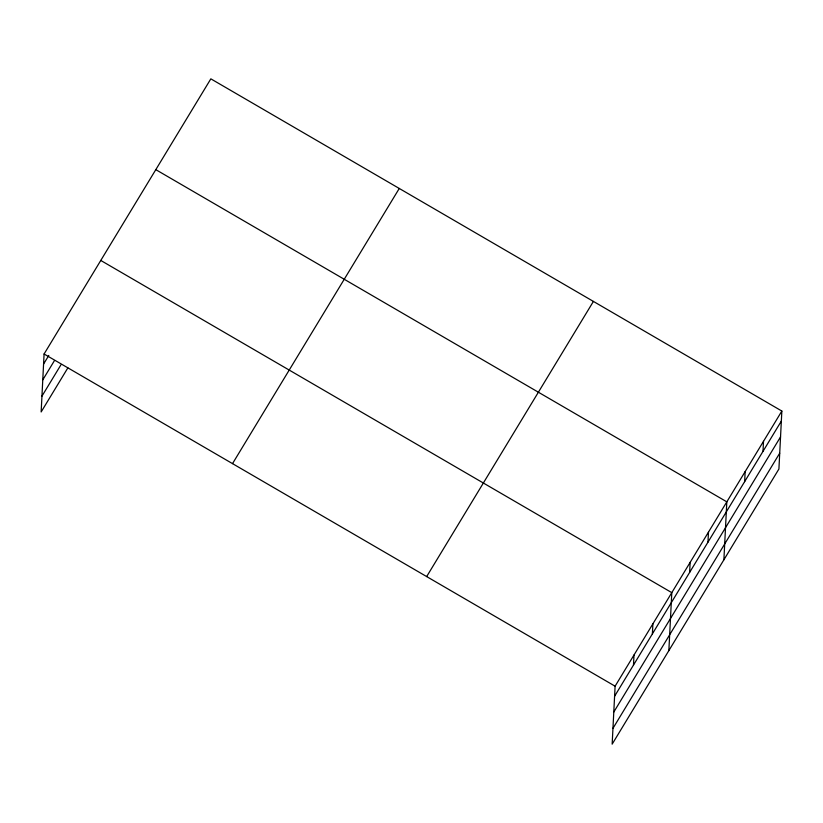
<?xml version="1.0" encoding="UTF-8"?>
<svg xmlns="http://www.w3.org/2000/svg" width="823" height="823" viewBox="0 0 823 823"><rect width="100%" height="100%" fill="white"/><g stroke="black" fill="none" stroke-linecap="round" stroke-linejoin="round"><path stroke-width="1.23" d="M781.85 411.047L615.1 686.197L612.158 744.157L778.918 468.997L781.85 411.047L210.842 78.843L44.082 354.003L41.15 411.953L67.867 367.871M633.484 665.066L633.998 655.015M652.382 633.885L652.896 623.834M668.862 650.602L671.794 592.642L100.776 260.449M689.623 572.427L690.137 562.376M707.965 542.162L708.48 532.111M723.89 559.805L726.822 501.845L155.804 169.641M744.65 481.63L745.165 471.579M762.993 451.364L763.507 441.313M43.578 364.054L48.794 355.454M42.775 379.866L54.503 360.505M41.952 396.151L60.851 364.97M232.518 463.627L399.268 188.467M426.664 576.573L593.414 301.413M614.586 696.258L781.336 421.098M613.793 712.06L780.543 436.9M612.96 728.345L779.71 453.195M44.082 354.003L615.1 686.197"/></g></svg>
